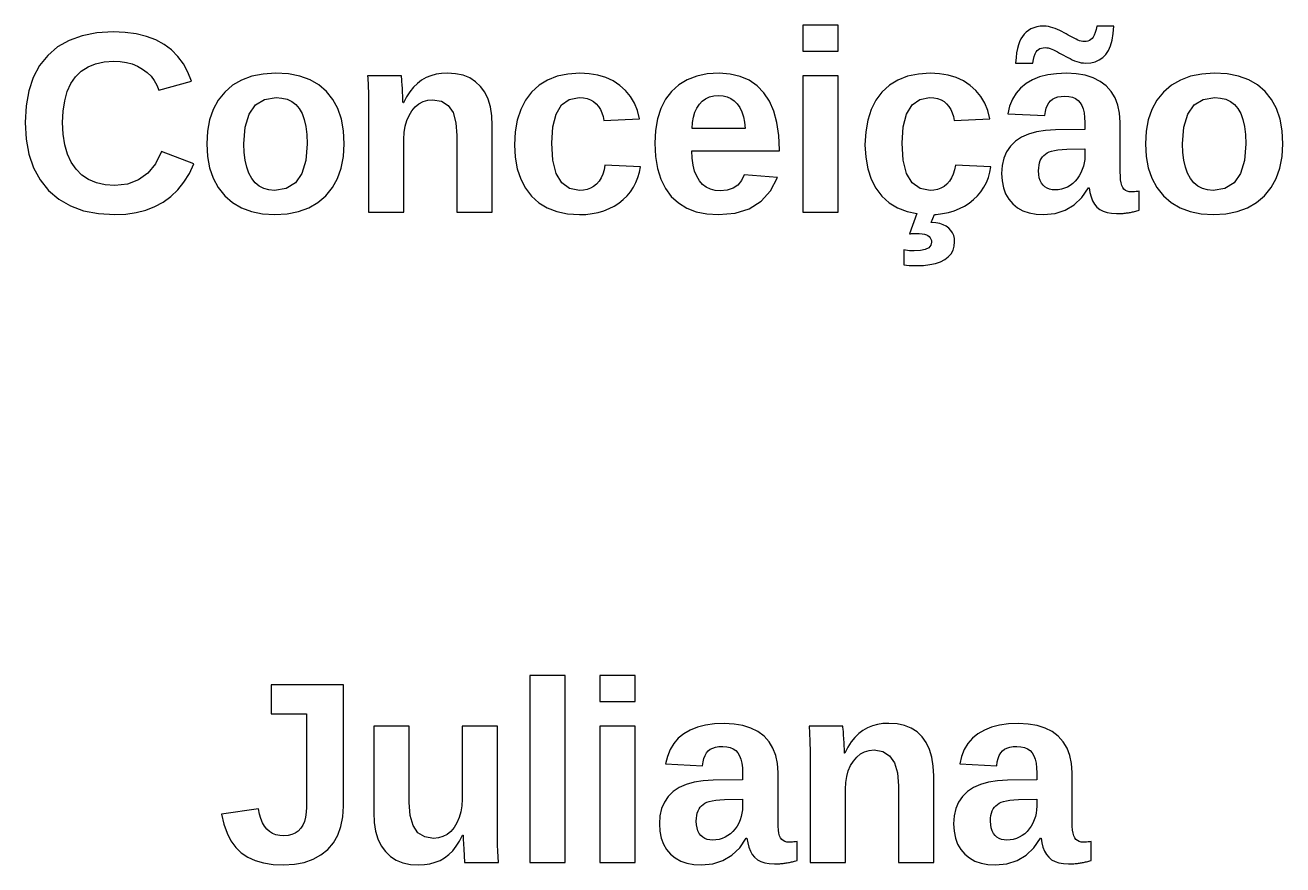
# Model space of a CAD drawing. Header units: metres. Extents: x 18 to 290, y 36 to 187.
# Drawn here: x 236 to 290.2, y 122.6 to 158.7 of the extents above; entities that cross this region are included whole.
import ezdxf

# ---------------------------------------------------------------- set-up
doc = ezdxf.new("R2010")
doc.units = ezdxf.units.M

msp = doc.modelspace()

# ---------------------------------------------------------------- linework, layer by layer
for p, q in [((271.024, 158.728), (269.5, 158.728)), ((269.5, 158.728), (269.5, 157.605)), ((271.024, 157.605), (271.024, 158.728)), ((279.435, 158.619), (279.316, 158.568)), ((279.568, 158.656), (279.435, 158.619)), ((279.713, 158.677), (279.568, 158.656)), ((279.871, 158.685), (279.713, 158.677)), ((279.969, 158.681), (279.871, 158.685)), ((280.067, 158.668), (279.969, 158.681)), ((280.164, 158.648), (280.067, 158.668)), ((280.262, 158.619), (280.164, 158.648)), ((280.36, 158.582), (280.262, 158.619)), ((282.15, 158.685), (282.117, 158.535)), ((282.882, 158.685), (282.15, 158.685)), ((282.856, 158.363), (282.882, 158.685)), ((238.473, 158.274), (237.91, 158.072)), ((239.106, 158.395), (238.473, 158.274)), ((239.809, 158.435), (239.106, 158.395)), ((240.327, 158.414), (239.809, 158.435)), ((240.805, 158.349), (240.327, 158.414)), ((241.243, 158.241), (240.805, 158.349)), ((241.641, 158.09), (241.243, 158.241)), ((242, 157.895), (241.641, 158.09)), ((278.885, 158.132), (278.827, 158.015)), ((278.952, 158.24), (278.885, 158.132)), ((279.029, 158.338), (278.952, 158.24)), ((279.114, 158.425), (279.029, 158.338)), ((279.21, 158.503), (279.114, 158.425)), ((279.316, 158.568), (279.21, 158.503)), ((280.457, 158.539), (280.36, 158.582)), ((280.552, 158.495), (280.457, 158.539)), ((280.647, 158.449), (280.552, 158.495)), ((280.74, 158.401), (280.647, 158.449)), ((280.831, 158.351), (280.74, 158.401)), ((280.921, 158.301), (280.831, 158.351)), ((281.009, 158.253), (280.921, 158.301)), ((281.094, 158.207), (281.009, 158.253)), ((281.177, 158.163), (281.094, 158.207)), ((281.257, 158.121), (281.177, 158.163)), ((281.335, 158.083), (281.257, 158.121)), ((281.409, 158.055), (281.335, 158.083)), ((281.899, 158.103), (281.839, 158.065)), ((281.952, 158.15), (281.899, 158.103)), ((281.999, 158.214), (281.952, 158.15)), ((282.042, 158.3), (281.999, 158.214)), ((282.081, 158.407), (282.042, 158.3)), ((282.117, 158.535), (282.081, 158.407)), ((282.74, 157.837), (282.809, 158.081)), ((282.809, 158.081), (282.856, 158.363)), ((237.417, 157.79), (236.993, 157.426)), ((237.91, 158.072), (237.417, 157.79)), ((242.318, 157.659), (242, 157.895)), ((242.596, 157.383), (242.318, 157.659)), ((269.5, 157.605), (271.024, 157.605)), ((278.7, 157.537), (278.672, 157.328)), ((278.735, 157.721), (278.7, 157.537)), ((278.778, 157.88), (278.735, 157.721)), ((278.827, 158.015), (278.778, 157.88)), ((279.5, 157.491), (279.542, 157.576)), ((279.542, 157.576), (279.587, 157.638)), ((279.587, 157.638), (279.637, 157.683)), ((279.637, 157.683), (279.697, 157.718)), ((279.697, 157.718), (279.765, 157.743)), ((279.765, 157.743), (279.841, 157.758)), ((279.841, 157.758), (279.926, 157.763)), ((279.926, 157.763), (279.992, 157.758)), ((279.992, 157.758), (280.062, 157.746)), ((280.062, 157.746), (280.136, 157.726)), ((280.136, 157.726), (280.212, 157.697)), ((280.212, 157.697), (280.292, 157.66)), ((280.292, 157.66), (280.374, 157.617)), ((280.374, 157.617), (280.458, 157.573)), ((280.458, 157.573), (280.545, 157.527)), ((281.48, 158.034), (281.409, 158.055)), ((281.548, 158.022), (281.48, 158.034)), ((281.613, 158.018), (281.548, 158.022)), ((281.696, 158.023), (281.613, 158.018)), ((281.771, 158.039), (281.696, 158.023)), ((281.839, 158.065), (281.771, 158.039)), ((282.537, 157.464), (282.649, 157.631)), ((282.649, 157.631), (282.74, 157.837)), ((236.993, 157.426), (236.644, 156.988)), ((238.728, 156.935), (239.057, 157.069)), ((239.057, 157.069), (239.428, 157.15)), ((239.428, 157.15), (239.841, 157.177)), ((239.841, 157.177), (240.118, 157.163)), ((240.118, 157.163), (240.38, 157.123)), ((240.38, 157.123), (240.626, 157.055)), ((240.626, 157.055), (240.858, 156.96)), ((242.834, 157.065), (242.596, 157.383)), ((243.031, 156.707), (242.834, 157.065)), ((278.672, 157.328), (278.651, 157.095)), ((278.651, 157.095), (279.394, 157.095)), ((279.394, 157.095), (279.426, 157.251)), ((279.426, 157.251), (279.461, 157.383)), ((279.461, 157.383), (279.5, 157.491)), ((280.545, 157.527), (280.633, 157.479)), ((280.633, 157.479), (280.723, 157.429)), ((280.723, 157.429), (280.815, 157.379)), ((280.815, 157.379), (280.907, 157.331)), ((280.907, 157.331), (281.001, 157.285)), ((281.001, 157.285), (281.096, 157.241)), ((281.096, 157.241), (281.192, 157.198)), ((281.192, 157.198), (281.289, 157.161)), ((281.289, 157.161), (281.385, 157.133)), ((281.385, 157.133), (281.481, 157.112)), ((281.481, 157.112), (281.577, 157.1)), ((281.577, 157.1), (281.672, 157.095)), ((281.672, 157.095), (281.886, 157.11)), ((281.886, 157.11), (282.079, 157.154)), ((282.079, 157.154), (282.252, 157.228)), ((282.252, 157.228), (282.405, 157.331)), ((282.405, 157.331), (282.537, 157.464)), ((236.372, 156.479), (236.178, 155.901)), ((236.644, 156.988), (236.372, 156.479)), ((237.993, 156.21), (238.195, 156.504)), ((238.195, 156.504), (238.44, 156.746)), ((238.44, 156.746), (238.728, 156.935)), ((240.858, 156.96), (241.075, 156.838)), ((241.075, 156.838), (241.271, 156.693)), ((241.271, 156.693), (241.439, 156.529)), ((241.439, 156.529), (241.579, 156.346)), ((243.188, 156.309), (243.031, 156.707)), ((245.779, 156.526), (245.341, 156.364)), ((246.266, 156.624), (245.779, 156.526)), ((246.803, 156.656), (246.266, 156.624)), ((247.351, 156.625), (246.803, 156.656)), ((247.844, 156.531), (247.351, 156.625)), ((248.283, 156.374), (247.844, 156.531)), ((252.215, 156.548), (250.761, 156.548)), ((250.761, 156.548), (250.768, 156.45)), ((252.222, 156.493), (252.215, 156.548)), ((252.23, 156.41), (252.222, 156.493)), ((253.277, 156.467), (253.083, 156.358)), ((253.485, 156.552), (253.277, 156.467)), ((253.707, 156.613), (253.485, 156.552)), ((253.944, 156.649), (253.707, 156.613)), ((254.195, 156.661), (253.944, 156.649)), ((254.551, 156.638), (254.195, 156.661)), ((254.872, 156.569), (254.551, 156.638)), ((255.158, 156.454), (254.872, 156.569)), ((255.41, 156.294), (255.158, 156.454)), ((258.922, 156.526), (258.506, 156.364)), ((259.386, 156.624), (258.922, 156.526)), ((259.9, 156.656), (259.386, 156.624)), ((260.3, 156.635), (259.9, 156.656)), ((260.672, 156.573), (260.3, 156.635)), ((261.014, 156.469), (260.672, 156.573)), ((261.329, 156.323), (261.014, 156.469)), ((264.928, 156.531), (264.519, 156.375)), ((265.385, 156.625), (264.928, 156.531)), ((265.89, 156.656), (265.385, 156.625)), ((266.372, 156.623), (265.89, 156.656)), ((266.806, 156.522), (266.372, 156.623)), ((267.192, 156.354), (266.806, 156.522)), ((271.024, 156.548), (269.5, 156.548)), ((269.5, 156.548), (269.5, 150.678)), ((271.024, 150.678), (271.024, 156.548)), ((274.004, 156.526), (273.588, 156.364)), ((274.468, 156.624), (274.004, 156.526)), ((274.982, 156.656), (274.468, 156.624)), ((275.382, 156.635), (274.982, 156.656)), ((275.754, 156.573), (275.382, 156.635)), ((276.096, 156.469), (275.754, 156.573)), ((276.411, 156.323), (276.096, 156.469)), ((279.688, 156.497), (279.377, 156.373)), ((280.036, 156.585), (279.688, 156.497)), ((280.42, 156.638), (280.036, 156.585)), ((280.842, 156.656), (280.42, 156.638)), ((281.267, 156.634), (280.842, 156.656)), ((281.65, 156.568), (281.267, 156.634)), ((281.993, 156.459), (281.65, 156.568)), ((282.295, 156.305), (281.993, 156.459)), ((286.183, 156.526), (285.746, 156.364)), ((286.67, 156.624), (286.183, 156.526)), ((287.207, 156.656), (286.67, 156.624)), ((287.755, 156.625), (287.207, 156.656)), ((288.248, 156.531), (287.755, 156.625)), ((288.687, 156.374), (288.248, 156.531)), ((237.835, 155.866), (237.993, 156.21)), ((241.579, 156.346), (241.692, 156.144)), ((241.692, 156.144), (241.778, 155.924)), ((241.778, 155.924), (243.188, 156.309)), ((244.954, 156.137), (244.617, 155.845)), ((245.341, 156.364), (244.954, 156.137)), ((248.667, 156.154), (248.283, 156.374)), ((248.997, 155.872), (248.667, 156.154)), ((250.768, 156.45), (250.774, 156.347)), ((250.774, 156.347), (250.78, 156.239)), ((250.78, 156.239), (250.786, 156.126)), ((250.786, 156.126), (250.791, 156.008)), ((250.791, 156.008), (250.796, 155.881)), ((252.238, 156.3), (252.23, 156.41)), ((252.248, 156.162), (252.238, 156.3)), ((252.258, 155.997), (252.248, 156.162)), ((252.268, 155.829), (252.258, 155.997)), ((252.735, 156.056), (252.58, 155.86)), ((252.903, 156.221), (252.735, 156.056)), ((253.083, 156.358), (252.903, 156.221)), ((255.627, 156.087), (255.41, 156.294)), ((255.807, 155.835), (255.627, 156.087)), ((258.14, 156.137), (257.822, 155.845)), ((258.506, 156.364), (258.14, 156.137)), ((261.614, 156.135), (261.329, 156.323)), ((261.865, 155.911), (261.614, 156.135)), ((264.158, 156.156), (263.845, 155.875)), ((264.519, 156.375), (264.158, 156.156)), ((267.531, 156.12), (267.192, 156.354)), ((267.822, 155.818), (267.531, 156.12)), ((273.222, 156.137), (272.904, 155.845)), ((273.588, 156.364), (273.222, 156.137)), ((276.696, 156.135), (276.411, 156.323)), ((276.947, 155.911), (276.696, 156.135)), ((278.868, 156.021), (278.672, 155.794)), ((279.104, 156.214), (278.868, 156.021)), ((279.377, 156.373), (279.104, 156.214)), ((282.556, 156.108), (282.295, 156.305)), ((282.773, 155.871), (282.556, 156.108)), ((285.359, 156.137), (285.021, 155.845)), ((285.746, 156.364), (285.359, 156.137)), ((289.071, 156.154), (288.687, 156.374)), ((289.401, 155.872), (289.071, 156.154)), ((236.178, 155.901), (236.061, 155.253)), ((237.656, 155.029), (237.723, 155.472)), ((237.723, 155.472), (237.835, 155.866)), ((244.336, 155.497), (244.117, 155.1)), ((244.617, 155.845), (244.336, 155.497)), ((245.936, 155.291), (246.325, 155.53)), ((246.325, 155.53), (246.825, 155.609)), ((246.825, 155.609), (247.073, 155.59)), ((247.073, 155.59), (247.296, 155.534)), ((247.296, 155.534), (247.494, 155.439)), ((247.494, 155.439), (247.668, 155.307)), ((249.269, 155.531), (248.997, 155.872)), ((249.481, 155.135), (249.269, 155.531)), ((250.796, 155.881), (250.8, 155.74)), ((250.8, 155.74), (250.802, 155.585)), ((250.802, 155.585), (250.804, 155.417)), ((250.804, 155.417), (250.805, 155.235)), ((252.276, 155.684), (252.268, 155.829)), ((252.281, 155.561), (252.276, 155.684)), ((252.284, 155.46), (252.281, 155.561)), ((252.286, 155.381), (252.284, 155.46)), ((252.307, 155.381), (252.286, 155.381)), ((252.437, 155.636), (252.307, 155.381)), ((252.58, 155.86), (252.437, 155.636)), ((252.973, 155.346), (253.152, 155.441)), ((253.152, 155.441), (253.348, 155.498)), ((253.348, 155.498), (253.56, 155.517)), ((253.56, 155.517), (253.937, 155.455)), ((253.937, 155.455), (254.23, 155.27)), ((255.946, 155.541), (255.807, 155.835)), ((256.046, 155.205), (255.946, 155.541)), ((257.559, 155.495), (257.354, 155.094)), ((257.822, 155.845), (257.559, 155.495)), ((259.114, 155.294), (259.444, 155.53)), ((259.444, 155.53), (259.867, 155.609)), ((259.867, 155.609), (260.05, 155.598)), ((260.05, 155.598), (260.215, 155.566)), ((260.215, 155.566), (260.362, 155.513)), ((260.362, 155.513), (260.492, 155.437)), ((260.492, 155.437), (260.605, 155.341)), ((262.076, 155.655), (261.865, 155.911)), ((262.246, 155.368), (262.076, 155.655)), ((263.586, 155.536), (263.384, 155.142)), ((263.845, 155.875), (263.586, 155.536)), ((265.042, 155.322), (265.168, 155.456)), ((265.168, 155.456), (265.313, 155.561)), ((265.313, 155.561), (265.479, 155.636)), ((265.479, 155.636), (265.664, 155.681)), ((265.664, 155.681), (265.869, 155.696)), ((265.869, 155.696), (266.062, 155.682)), ((266.062, 155.682), (266.239, 155.639)), ((266.239, 155.639), (266.4, 155.568)), ((266.4, 155.568), (266.544, 155.469)), ((266.544, 155.469), (266.672, 155.341)), ((268.062, 155.452), (267.822, 155.818)), ((268.249, 155.023), (268.062, 155.452)), ((272.641, 155.495), (272.436, 155.094)), ((272.904, 155.845), (272.641, 155.495)), ((274.196, 155.294), (274.526, 155.53)), ((274.526, 155.53), (274.95, 155.609)), ((274.95, 155.609), (275.132, 155.598)), ((275.132, 155.598), (275.297, 155.566)), ((275.297, 155.566), (275.444, 155.513)), ((275.444, 155.513), (275.574, 155.437)), ((275.574, 155.437), (275.687, 155.341)), ((277.158, 155.655), (276.947, 155.911)), ((277.328, 155.368), (277.158, 155.655)), ((278.516, 155.534), (278.398, 155.241)), ((278.672, 155.794), (278.516, 155.534)), ((280.022, 155.282), (280.083, 155.389)), ((280.083, 155.389), (280.156, 155.476)), ((280.156, 155.476), (280.244, 155.546)), ((280.244, 155.546), (280.351, 155.6)), ((280.351, 155.6), (280.475, 155.638)), ((280.475, 155.638), (280.617, 155.661)), ((280.617, 155.661), (280.777, 155.669)), ((280.777, 155.669), (280.949, 155.658)), ((280.949, 155.658), (281.101, 155.624)), ((281.101, 155.624), (281.232, 155.568)), ((281.232, 155.568), (281.343, 155.49)), ((281.343, 155.49), (281.434, 155.389)), ((281.434, 155.389), (281.506, 155.266)), ((282.942, 155.596), (282.773, 155.871)), ((283.062, 155.285), (282.942, 155.596)), ((284.74, 155.497), (284.521, 155.1)), ((285.021, 155.845), (284.74, 155.497)), ((286.34, 155.291), (286.729, 155.53)), ((286.729, 155.53), (287.229, 155.609)), ((287.229, 155.609), (287.477, 155.59)), ((287.477, 155.59), (287.7, 155.534)), ((287.7, 155.534), (287.899, 155.439)), ((287.899, 155.439), (288.072, 155.307)), ((289.674, 155.531), (289.401, 155.872)), ((289.886, 155.135), (289.674, 155.531)), ((236.061, 155.253), (236.022, 154.535)), ((237.633, 154.535), (237.656, 155.029)), ((244.117, 155.1), (243.961, 154.654)), ((245.491, 154.335), (245.658, 154.893)), ((245.658, 154.893), (245.936, 155.291)), ((247.668, 155.307), (247.817, 155.137)), ((247.817, 155.137), (247.94, 154.925)), ((247.94, 154.925), (248.036, 154.668)), ((249.633, 154.685), (249.481, 155.135)), ((250.805, 155.235), (250.805, 150.678)), ((252.451, 154.62), (252.546, 154.842)), ((252.546, 154.842), (252.668, 155.042)), ((252.668, 155.042), (252.812, 155.213)), ((252.812, 155.213), (252.973, 155.346)), ((254.23, 155.27), (254.44, 154.96)), ((254.44, 154.96), (254.565, 154.528)), ((256.106, 154.826), (256.046, 155.205)), ((257.354, 155.094), (257.207, 154.641)), ((258.737, 154.349), (258.879, 154.9)), ((258.879, 154.9), (259.114, 155.294)), ((260.605, 155.341), (260.702, 155.226)), ((260.702, 155.226), (260.782, 155.097)), ((260.782, 155.097), (260.847, 154.953)), ((260.847, 154.953), (260.897, 154.795)), ((262.376, 155.049), (262.246, 155.368)), ((262.466, 154.698), (262.376, 155.049)), ((263.384, 155.142), (263.239, 154.695)), ((264.792, 154.765), (264.853, 154.975)), ((264.853, 154.975), (264.936, 155.16)), ((264.936, 155.16), (265.042, 155.322)), ((266.672, 155.341), (266.781, 155.184)), ((266.781, 155.184), (266.869, 155)), ((266.869, 155), (266.938, 154.786)), ((268.382, 154.532), (268.249, 155.023)), ((272.436, 155.094), (272.289, 154.641)), ((273.82, 154.349), (273.961, 154.9)), ((273.961, 154.9), (274.196, 155.294)), ((275.687, 155.341), (275.784, 155.226)), ((275.784, 155.226), (275.864, 155.097)), ((275.864, 155.097), (275.929, 154.953)), ((275.929, 154.953), (275.979, 154.795)), ((277.458, 155.049), (277.328, 155.368)), ((277.548, 154.698), (277.458, 155.049)), ((278.398, 155.241), (278.32, 154.915)), ((278.32, 154.915), (279.909, 154.839)), ((279.909, 154.839), (279.935, 155.007)), ((279.935, 155.007), (279.972, 155.154)), ((279.972, 155.154), (280.022, 155.282)), ((281.506, 155.266), (281.562, 155.119)), ((281.562, 155.119), (281.602, 154.948)), ((281.602, 154.948), (281.626, 154.753)), ((283.134, 154.937), (283.062, 155.285)), ((283.158, 154.551), (283.134, 154.937)), ((284.521, 155.1), (284.365, 154.654)), ((285.896, 154.335), (286.062, 154.893)), ((286.062, 154.893), (286.34, 155.291)), ((288.072, 155.307), (288.221, 155.137)), ((288.221, 155.137), (288.344, 154.925)), ((288.344, 154.925), (288.44, 154.668)), ((290.037, 154.685), (289.886, 155.135)), ((236.022, 154.535), (236.063, 153.818)), ((237.657, 154.033), (237.633, 154.535)), ((243.961, 154.654), (243.867, 154.161)), ((245.436, 153.618), (245.491, 154.335)), ((248.036, 154.668), (248.104, 154.364)), ((248.104, 154.364), (248.145, 154.014)), ((249.723, 154.179), (249.633, 154.685)), ((252.343, 154.111), (252.383, 154.376)), ((252.383, 154.376), (252.451, 154.62)), ((254.565, 154.528), (254.607, 153.971)), ((256.126, 154.405), (256.106, 154.826)), ((256.126, 150.678), (256.126, 154.405)), ((257.207, 154.641), (257.119, 154.136)), ((258.69, 153.64), (258.737, 154.349)), ((260.897, 154.795), (260.931, 154.622)), ((260.931, 154.622), (262.466, 154.698)), ((263.239, 154.695), (263.153, 154.195)), ((264.735, 154.275), (264.753, 154.532)), ((264.753, 154.532), (264.792, 154.765)), ((266.938, 154.786), (266.986, 154.545)), ((266.986, 154.545), (267.013, 154.275)), ((268.462, 153.979), (268.382, 154.532)), ((272.289, 154.641), (272.202, 154.136)), ((273.772, 153.64), (273.82, 154.349)), ((275.979, 154.795), (276.013, 154.622)), ((276.013, 154.622), (277.548, 154.698)), ((281.626, 154.753), (281.634, 154.535)), ((281.634, 154.535), (281.634, 154.237)), ((283.158, 152.414), (283.158, 154.551)), ((284.365, 154.654), (284.271, 154.161)), ((285.84, 153.618), (285.896, 154.335)), ((288.44, 154.668), (288.509, 154.364)), ((288.509, 154.364), (288.55, 154.014)), ((290.128, 154.179), (290.037, 154.685)), ((236.063, 153.818), (236.183, 153.167)), ((237.726, 153.58), (237.657, 154.033)), ((243.867, 154.161), (243.836, 153.618)), ((248.145, 154.014), (248.159, 153.618)), ((249.754, 153.618), (249.723, 154.179)), ((252.329, 153.825), (252.343, 154.111)), ((252.329, 150.678), (252.329, 153.825)), ((254.607, 153.971), (254.607, 150.678)), ((257.119, 154.136), (257.09, 153.58)), ((263.153, 154.195), (263.124, 153.64)), ((267.013, 154.275), (264.735, 154.275)), ((268.489, 153.363), (268.462, 153.979)), ((272.202, 154.136), (272.172, 153.58)), ((278.907, 153.899), (278.648, 153.727)), ((279.209, 154.034), (278.907, 153.899)), ((279.553, 154.132), (279.209, 154.034)), ((279.94, 154.192), (279.553, 154.132)), ((280.37, 154.215), (279.94, 154.192)), ((281.634, 154.237), (280.37, 154.215)), ((284.271, 154.161), (284.24, 153.618)), ((288.55, 154.014), (288.563, 153.618)), ((290.158, 153.618), (290.128, 154.179)), ((237.841, 153.178), (237.726, 153.58)), ((241.891, 153.282), (241.63, 152.759)), ((243.286, 152.756), (241.891, 153.282)), ((243.836, 153.618), (243.867, 153.074)), ((245.449, 153.244), (245.436, 153.618)), ((245.49, 152.908), (245.449, 153.244)), ((248.159, 153.618), (248.103, 152.896)), ((249.722, 153.072), (249.754, 153.618)), ((257.09, 153.58), (257.119, 153.037)), ((258.738, 152.91), (258.69, 153.64)), ((263.124, 153.64), (263.152, 153.068)), ((264.737, 152.994), (264.724, 153.32)), ((264.724, 153.32), (268.489, 153.32)), ((268.489, 153.32), (268.489, 153.363)), ((272.172, 153.58), (272.201, 153.037)), ((273.82, 152.91), (273.772, 153.64)), ((278.268, 153.276), (278.149, 152.998)), ((278.434, 153.519), (278.268, 153.276)), ((278.648, 153.727), (278.434, 153.519)), ((279.938, 153.177), (280.014, 153.227)), ((280.014, 153.227), (280.099, 153.269)), ((280.099, 153.269), (280.201, 153.304)), ((280.201, 153.304), (280.327, 153.333)), ((280.327, 153.333), (280.477, 153.356)), ((280.477, 153.356), (280.653, 153.374)), ((280.653, 153.374), (280.853, 153.385)), ((280.853, 153.385), (281.634, 153.396)), ((281.634, 153.396), (281.634, 153.098)), ((284.24, 153.618), (284.271, 153.074)), ((285.854, 153.244), (285.84, 153.618)), ((285.894, 152.908), (285.854, 153.244)), ((288.563, 153.618), (288.507, 152.896)), ((290.126, 153.072), (290.158, 153.618)), ((236.183, 153.167), (236.385, 152.583)), ((238.003, 152.825), (237.841, 153.178)), ((238.211, 152.523), (238.003, 152.825)), ((241.63, 152.759), (241.299, 152.352)), ((243.089, 152.336), (243.286, 152.756)), ((243.867, 153.074), (243.961, 152.579)), ((245.558, 152.609), (245.49, 152.908)), ((248.103, 152.896), (247.934, 152.334)), ((249.627, 152.576), (249.722, 153.072)), ((257.119, 153.037), (257.206, 152.544)), ((258.882, 152.342), (258.738, 152.91)), ((260.979, 152.702), (260.942, 152.495)), ((262.509, 152.631), (260.979, 152.702)), ((263.152, 153.068), (263.238, 152.553)), ((264.775, 152.702), (264.737, 152.994)), ((264.839, 152.443), (264.775, 152.702)), ((272.201, 153.037), (272.289, 152.544)), ((273.964, 152.342), (273.82, 152.91)), ((276.062, 152.702), (276.024, 152.495)), ((277.591, 152.631), (276.062, 152.702)), ((278.078, 152.685), (278.054, 152.338)), ((278.149, 152.998), (278.078, 152.685)), ((279.648, 152.583), (279.662, 152.697)), ((279.662, 152.697), (279.686, 152.801)), ((279.686, 152.801), (279.718, 152.895)), ((279.718, 152.895), (279.76, 152.978)), ((279.76, 152.978), (279.811, 153.052)), ((279.811, 153.052), (279.87, 153.119)), ((279.87, 153.119), (279.938, 153.177)), ((281.607, 152.796), (281.574, 152.65)), ((281.628, 152.945), (281.607, 152.796)), ((281.634, 153.098), (281.628, 152.945)), ((284.271, 153.074), (284.365, 152.579)), ((285.962, 152.609), (285.894, 152.908)), ((288.507, 152.896), (288.338, 152.334)), ((290.031, 152.576), (290.126, 153.072)), ((236.385, 152.583), (236.666, 152.065)), ((238.463, 152.273), (238.211, 152.523)), ((238.755, 152.078), (238.463, 152.273)), ((241.299, 152.352), (240.896, 152.061)), ((242.858, 151.961), (243.089, 152.336)), ((243.961, 152.579), (244.117, 152.132)), ((244.117, 152.132), (244.336, 151.733)), ((245.653, 152.348), (245.558, 152.609)), ((245.775, 152.124), (245.653, 152.348)), ((245.923, 151.939), (245.775, 152.124)), ((247.934, 152.334), (247.653, 151.933)), ((249.247, 151.73), (249.469, 152.128)), ((249.469, 152.128), (249.627, 152.576)), ((257.206, 152.544), (257.352, 152.101)), ((259.122, 151.936), (258.882, 152.342)), ((260.815, 152.147), (260.724, 152.006)), ((260.887, 152.311), (260.815, 152.147)), ((260.942, 152.495), (260.887, 152.311)), ((262.315, 151.956), (262.401, 152.17)), ((262.401, 152.17), (262.466, 152.396)), ((262.466, 152.396), (262.509, 152.631)), ((263.238, 152.553), (263.38, 152.096)), ((264.927, 152.218), (264.839, 152.443)), ((265.042, 152.026), (264.927, 152.218)), ((266.964, 152.289), (266.856, 152.038)), ((268.402, 152.165), (266.964, 152.289)), ((268.101, 151.591), (268.402, 152.165)), ((272.289, 152.544), (272.434, 152.101)), ((274.204, 151.936), (273.964, 152.342)), ((275.897, 152.147), (275.806, 152.006)), ((275.97, 152.311), (275.897, 152.147)), ((276.024, 152.495), (275.97, 152.311)), ((277.397, 151.956), (277.483, 152.17)), ((277.483, 152.17), (277.548, 152.396)), ((277.548, 152.396), (277.591, 152.631)), ((278.054, 152.338), (278.073, 152.017)), ((279.644, 152.458), (279.648, 152.583)), ((279.651, 152.299), (279.644, 152.458)), ((279.674, 152.158), (279.651, 152.299)), ((279.713, 152.034), (279.674, 152.158)), ((281.394, 152.236), (281.311, 152.116)), ((281.466, 152.368), (281.394, 152.236)), ((281.527, 152.508), (281.466, 152.368)), ((281.574, 152.65), (281.527, 152.508)), ((283.163, 152.229), (283.158, 152.414)), ((283.176, 152.068), (283.163, 152.229)), ((284.365, 152.579), (284.521, 152.132)), ((284.521, 152.132), (284.74, 151.733)), ((286.057, 152.348), (285.962, 152.609)), ((286.179, 152.124), (286.057, 152.348)), ((286.327, 151.939), (286.179, 152.124)), ((288.338, 152.334), (288.057, 151.933)), ((289.651, 151.73), (289.873, 152.128)), ((289.873, 152.128), (290.031, 152.576)), ((236.666, 152.065), (237.029, 151.614)), ((237.029, 151.614), (237.465, 151.238)), ((239.089, 151.939), (238.755, 152.078)), ((239.463, 151.856), (239.089, 151.939)), ((239.879, 151.828), (239.463, 151.856)), ((240.423, 151.887), (239.879, 151.828)), ((240.896, 152.061), (240.423, 151.887)), ((242.296, 151.348), (242.594, 151.632)), ((242.594, 151.632), (242.858, 151.961)), ((244.336, 151.733), (244.617, 151.384)), ((246.094, 151.796), (245.923, 151.939)), ((246.29, 151.693), (246.094, 151.796)), ((246.51, 151.632), (246.29, 151.693)), ((246.754, 151.611), (246.51, 151.632)), ((247.26, 151.692), (246.754, 151.611)), ((247.653, 151.933), (247.26, 151.692)), ((248.962, 151.381), (249.247, 151.73)), ((257.352, 152.101), (257.555, 151.708)), ((257.555, 151.708), (257.817, 151.365)), ((259.458, 151.693), (259.122, 151.936)), ((259.889, 151.611), (259.458, 151.693)), ((260.057, 151.622), (259.889, 151.611)), ((260.214, 151.655), (260.057, 151.622)), ((260.359, 151.71), (260.214, 151.655)), ((260.493, 151.787), (260.359, 151.71)), ((260.616, 151.885), (260.493, 151.787)), ((260.724, 152.006), (260.616, 151.885)), ((262.078, 151.557), (262.207, 151.751)), ((262.207, 151.751), (262.315, 151.956)), ((263.38, 152.096), (263.579, 151.696)), ((263.579, 151.696), (263.835, 151.354)), ((265.179, 151.869), (265.042, 152.026)), ((265.338, 151.747), (265.179, 151.869)), ((265.519, 151.66), (265.338, 151.747)), ((265.721, 151.607), (265.519, 151.66)), ((265.945, 151.59), (265.721, 151.607)), ((266.244, 151.618), (265.945, 151.59)), ((266.496, 151.702), (266.244, 151.618)), ((266.7, 151.842), (266.496, 151.702)), ((266.856, 152.038), (266.7, 151.842)), ((267.697, 151.144), (268.101, 151.591)), ((272.434, 152.101), (272.637, 151.708)), ((272.637, 151.708), (272.899, 151.365)), ((274.54, 151.693), (274.204, 151.936)), ((274.971, 151.611), (274.54, 151.693)), ((275.139, 151.622), (274.971, 151.611)), ((275.296, 151.655), (275.139, 151.622)), ((275.441, 151.71), (275.296, 151.655)), ((275.575, 151.787), (275.441, 151.71)), ((275.698, 151.885), (275.575, 151.787)), ((275.806, 152.006), (275.698, 151.885)), ((277.16, 151.557), (277.289, 151.751)), ((277.289, 151.751), (277.397, 151.956)), ((278.073, 152.017), (278.131, 151.726)), ((278.131, 151.726), (278.226, 151.465)), ((279.767, 151.926), (279.713, 152.034)), ((279.836, 151.837), (279.767, 151.926)), ((279.918, 151.763), (279.836, 151.837)), ((280.011, 151.706), (279.918, 151.763)), ((280.113, 151.666), (280.011, 151.706)), ((280.226, 151.641), (280.113, 151.666)), ((280.349, 151.633), (280.226, 151.641)), ((280.489, 151.641), (280.349, 151.633)), ((280.625, 151.664), (280.489, 151.641)), ((280.756, 151.703), (280.625, 151.664)), ((280.882, 151.758), (280.756, 151.703)), ((281.002, 151.828), (280.882, 151.758)), ((281.116, 151.912), (281.002, 151.828)), ((281.218, 152.009), (281.116, 151.912)), ((281.311, 152.116), (281.218, 152.009)), ((281.51, 151.309), (281.792, 151.725)), ((281.792, 151.725), (281.824, 151.725)), ((281.824, 151.725), (281.855, 151.517)), ((283.199, 151.932), (283.176, 152.068)), ((283.23, 151.821), (283.199, 151.932)), ((283.27, 151.733), (283.23, 151.821)), ((283.32, 151.666), (283.27, 151.733)), ((283.383, 151.614), (283.32, 151.666)), ((283.457, 151.576), (283.383, 151.614)), ((284.74, 151.733), (285.021, 151.384)), ((286.499, 151.796), (286.327, 151.939)), ((286.694, 151.693), (286.499, 151.796)), ((286.914, 151.632), (286.694, 151.693)), ((287.158, 151.611), (286.914, 151.632)), ((287.664, 151.692), (287.158, 151.611)), ((288.057, 151.933), (287.664, 151.692)), ((289.366, 151.381), (289.651, 151.73)), ((237.465, 151.238), (237.968, 150.946)), ((241.603, 150.915), (241.965, 151.11)), ((241.965, 151.11), (242.296, 151.348)), ((244.617, 151.384), (244.953, 151.091)), ((244.953, 151.091), (245.336, 150.863)), ((248.231, 150.862), (248.621, 151.089)), ((248.621, 151.089), (248.962, 151.381)), ((257.817, 151.365), (258.132, 151.079)), ((258.132, 151.079), (258.496, 150.856)), ((261.377, 150.939), (261.579, 151.068)), ((261.579, 151.068), (261.763, 151.214)), ((261.763, 151.214), (261.929, 151.377)), ((261.929, 151.377), (262.078, 151.557)), ((263.835, 151.354), (264.143, 151.072)), ((264.143, 151.072), (264.501, 150.852)), ((267.191, 150.825), (267.697, 151.144)), ((272.899, 151.365), (273.214, 151.079)), ((273.214, 151.079), (273.578, 150.856)), ((276.46, 150.939), (276.661, 151.068)), ((276.661, 151.068), (276.845, 151.214)), ((276.845, 151.214), (277.011, 151.377)), ((277.011, 151.377), (277.16, 151.557)), ((278.226, 151.465), (278.36, 151.234)), ((278.36, 151.234), (278.532, 151.034)), ((281.175, 150.986), (281.51, 151.309)), ((281.855, 151.517), (281.903, 151.33)), ((281.903, 151.33), (281.968, 151.164)), ((281.968, 151.164), (282.052, 151.019)), ((283.543, 151.554), (283.457, 151.576)), ((283.641, 151.546), (283.543, 151.554)), ((283.71, 151.548), (283.641, 151.546)), ((283.778, 151.552), (283.71, 151.548)), ((283.846, 151.558), (283.778, 151.552)), ((283.912, 151.567), (283.846, 151.558)), ((283.978, 151.579), (283.912, 151.567)), ((283.978, 150.754), (283.978, 151.579)), ((285.021, 151.384), (285.357, 151.091)), ((285.357, 151.091), (285.741, 150.863)), ((288.635, 150.862), (289.025, 151.089)), ((289.025, 151.089), (289.366, 151.381)), ((237.968, 150.946), (238.538, 150.737)), ((238.538, 150.737), (239.175, 150.612)), ((239.175, 150.612), (239.879, 150.57)), ((239.879, 150.57), (240.351, 150.592)), ((240.351, 150.592), (240.796, 150.656)), ((240.796, 150.656), (241.213, 150.764)), ((241.213, 150.764), (241.603, 150.915)), ((245.336, 150.863), (245.767, 150.7)), ((245.767, 150.7), (246.245, 150.603)), ((246.245, 150.603), (246.77, 150.57)), ((246.77, 150.57), (247.306, 150.602)), ((247.306, 150.602), (247.793, 150.7)), ((247.793, 150.7), (248.231, 150.862)), ((250.805, 150.678), (252.329, 150.678)), ((254.607, 150.678), (256.126, 150.678)), ((258.496, 150.856), (258.908, 150.697)), ((258.908, 150.697), (259.369, 150.602)), ((259.369, 150.602), (259.878, 150.57)), ((259.878, 150.57), (260.157, 150.58)), ((260.157, 150.58), (260.424, 150.611)), ((260.424, 150.611), (260.68, 150.663)), ((260.68, 150.663), (260.925, 150.735)), ((260.925, 150.735), (261.158, 150.828)), ((261.158, 150.828), (261.377, 150.939)), ((264.501, 150.852), (264.908, 150.695)), ((264.908, 150.695), (265.364, 150.601)), ((265.364, 150.601), (265.869, 150.57)), ((265.869, 150.57), (266.581, 150.634)), ((266.581, 150.634), (267.191, 150.825)), ((269.5, 150.678), (271.024, 150.678)), ((273.578, 150.856), (273.99, 150.697)), ((273.99, 150.697), (274.405, 150.611)), ((274.405, 150.611), (274.092, 149.745)), ((275.025, 150.234), (275.164, 150.578)), ((275.164, 150.578), (275.239, 150.58)), ((275.239, 150.58), (275.506, 150.611)), ((275.506, 150.611), (275.762, 150.663)), ((275.762, 150.663), (276.007, 150.735)), ((276.007, 150.735), (276.24, 150.828)), ((276.24, 150.828), (276.46, 150.939)), ((278.532, 151.034), (278.737, 150.867)), ((278.737, 150.867), (278.973, 150.737)), ((278.973, 150.737), (279.239, 150.644)), ((279.239, 150.644), (279.535, 150.589)), ((279.535, 150.589), (279.86, 150.57)), ((279.86, 150.57), (280.351, 150.616)), ((280.351, 150.616), (280.789, 150.755)), ((280.789, 150.755), (281.175, 150.986)), ((282.052, 151.019), (282.152, 150.895)), ((282.152, 150.895), (282.274, 150.794)), ((282.274, 150.794), (282.42, 150.715)), ((282.42, 150.715), (282.589, 150.658)), ((282.589, 150.658), (282.783, 150.625)), ((282.783, 150.625), (283.001, 150.613)), ((283.001, 150.613), (283.065, 150.614)), ((283.065, 150.614), (283.125, 150.615)), ((283.125, 150.615), (283.182, 150.617)), ((283.182, 150.617), (283.236, 150.62)), ((283.236, 150.62), (283.286, 150.624)), ((283.286, 150.624), (283.334, 150.629)), ((283.334, 150.629), (283.381, 150.634)), ((283.381, 150.634), (283.428, 150.639)), ((283.428, 150.639), (283.473, 150.645)), ((283.473, 150.645), (283.517, 150.651)), ((283.517, 150.651), (283.56, 150.658)), ((283.56, 150.658), (283.603, 150.666)), ((283.603, 150.666), (283.647, 150.675)), ((283.647, 150.675), (283.69, 150.684)), ((283.69, 150.684), (283.733, 150.695)), ((283.733, 150.695), (283.778, 150.706)), ((283.778, 150.706), (283.825, 150.717)), ((283.825, 150.717), (283.873, 150.729)), ((283.873, 150.729), (283.924, 150.742)), ((283.924, 150.742), (283.978, 150.754)), ((285.741, 150.863), (286.171, 150.7)), ((286.171, 150.7), (286.649, 150.603)), ((286.649, 150.603), (287.175, 150.57)), ((287.175, 150.57), (287.71, 150.602)), ((287.71, 150.602), (288.197, 150.7)), ((288.197, 150.7), (288.635, 150.862)), ((275.219, 150.215), (275.025, 150.234)), ((275.391, 150.181), (275.219, 150.215)), ((275.543, 150.131), (275.391, 150.181)), ((275.673, 150.065), (275.543, 150.131)), ((275.782, 149.984), (275.673, 150.065)), ((275.871, 149.89), (275.782, 149.984)), ((274.092, 149.745), (274.128, 149.749)), ((274.128, 149.749), (274.174, 149.752)), ((274.174, 149.752), (274.23, 149.755)), ((274.23, 149.755), (274.297, 149.756)), ((274.297, 149.756), (274.374, 149.756)), ((274.374, 149.756), (274.509, 149.753)), ((274.509, 149.753), (274.628, 149.742)), ((274.628, 149.742), (274.73, 149.723)), ((274.73, 149.723), (274.815, 149.697)), ((274.815, 149.697), (274.884, 149.664)), ((274.884, 149.664), (274.939, 149.623)), ((274.939, 149.623), (274.982, 149.575)), ((274.982, 149.575), (275.012, 149.518)), ((275.012, 149.518), (275.03, 149.454)), ((275.03, 149.454), (275.036, 149.382)), ((275.94, 149.785), (275.871, 149.89)), ((275.989, 149.668), (275.94, 149.785)), ((276.019, 149.542), (275.989, 149.668)), ((276.029, 149.404), (276.019, 149.542)), ((273.916, 149.032), (273.837, 149.046)), ((273.837, 149.046), (273.837, 148.406)), ((274.002, 149.021), (273.916, 149.032)), ((274.093, 149.014), (274.002, 149.021)), ((274.19, 149.009), (274.093, 149.014)), ((274.293, 149.008), (274.19, 149.009)), ((274.561, 149.023), (274.293, 149.008)), ((274.769, 149.068), (274.561, 149.023)), ((274.917, 149.143), (274.769, 149.068)), ((275.007, 149.247), (274.917, 149.143)), ((275.036, 149.382), (275.007, 149.247)), ((275.758, 148.748), (275.877, 148.882)), ((275.877, 148.882), (275.961, 149.036)), ((275.961, 149.036), (276.012, 149.21)), ((276.012, 149.21), (276.029, 149.404)), ((273.837, 148.406), (273.957, 148.394)), ((273.957, 148.394), (274.071, 148.385)), ((274.071, 148.385), (274.181, 148.378)), ((274.181, 148.378), (274.285, 148.374)), ((274.285, 148.374), (274.385, 148.373)), ((274.385, 148.373), (274.689, 148.384)), ((274.689, 148.384), (274.963, 148.415)), ((274.963, 148.415), (275.207, 148.467)), ((275.207, 148.467), (275.422, 148.54)), ((275.422, 148.54), (275.606, 148.634)), ((275.606, 148.634), (275.758, 148.748)), ((259.268, 130.729), (257.744, 130.729)), ((257.744, 130.729), (257.744, 122.678)), ((259.268, 122.678), (259.268, 130.729)), ((262.283, 130.729), (260.758, 130.729)), ((260.758, 130.729), (260.758, 129.606)), ((262.283, 129.606), (262.283, 130.729)), ((249.725, 130.322), (246.606, 130.322)), ((246.606, 130.322), (246.606, 129.069)), ((249.725, 125.098), (249.725, 130.322)), ((260.758, 129.606), (262.283, 129.606)), ((246.606, 129.069), (248.13, 129.069)), ((248.13, 129.069), (248.13, 125.06)), ((252.553, 128.548), (251.029, 128.548)), ((251.029, 128.548), (251.029, 124.821)), ((252.553, 125.255), (252.553, 128.548)), ((256.351, 128.548), (254.826, 128.548)), ((254.826, 128.548), (254.826, 125.401)), ((256.351, 123.991), (256.351, 128.548)), ((262.283, 128.548), (260.758, 128.548)), ((260.758, 128.548), (260.758, 122.678)), ((262.283, 122.678), (262.283, 128.548)), ((264.646, 128.373), (264.373, 128.214)), ((264.957, 128.497), (264.646, 128.373)), ((265.304, 128.586), (264.957, 128.497)), ((265.689, 128.639), (265.304, 128.586)), ((266.111, 128.656), (265.689, 128.639)), ((266.536, 128.634), (266.111, 128.656)), ((266.919, 128.569), (266.536, 128.634)), ((267.262, 128.459), (266.919, 128.569)), ((267.564, 128.306), (267.262, 128.459)), ((267.826, 128.108), (267.564, 128.306)), ((271.218, 128.548), (269.764, 128.548)), ((269.764, 128.548), (269.771, 128.45)), ((269.771, 128.45), (269.777, 128.347)), ((269.777, 128.347), (269.783, 128.239)), ((271.225, 128.493), (271.218, 128.548)), ((271.233, 128.41), (271.225, 128.493)), ((271.242, 128.3), (271.233, 128.41)), ((272.086, 128.358), (271.906, 128.222)), ((272.28, 128.467), (272.086, 128.358)), ((272.488, 128.552), (272.28, 128.467)), ((272.711, 128.613), (272.488, 128.552)), ((272.947, 128.65), (272.711, 128.613)), ((273.198, 128.662), (272.947, 128.65)), ((273.554, 128.639), (273.198, 128.662)), ((273.875, 128.57), (273.554, 128.639)), ((274.162, 128.455), (273.875, 128.57)), ((274.414, 128.294), (274.162, 128.455)), ((277.309, 128.373), (277.035, 128.214)), ((277.619, 128.497), (277.309, 128.373)), ((277.967, 128.586), (277.619, 128.497)), ((278.352, 128.639), (277.967, 128.586)), ((278.774, 128.656), (278.352, 128.639)), ((279.198, 128.634), (278.774, 128.656)), ((279.582, 128.569), (279.198, 128.634)), ((279.925, 128.459), (279.582, 128.569)), ((280.227, 128.306), (279.925, 128.459)), ((280.488, 128.108), (280.227, 128.306)), ((263.941, 127.794), (263.784, 127.534)), ((264.137, 128.021), (263.941, 127.794)), ((264.373, 128.214), (264.137, 128.021)), ((268.042, 127.871), (267.826, 128.108)), ((268.211, 127.596), (268.042, 127.871)), ((269.783, 128.239), (269.789, 128.126)), ((269.789, 128.126), (269.794, 128.008)), ((269.794, 128.008), (269.799, 127.881)), ((269.799, 127.881), (269.803, 127.74)), ((271.251, 128.162), (271.242, 128.3)), ((271.262, 127.997), (271.251, 128.162)), ((271.271, 127.829), (271.262, 127.997)), ((271.279, 127.684), (271.271, 127.829)), ((271.583, 127.861), (271.44, 127.636)), ((271.738, 128.056), (271.583, 127.861)), ((271.906, 128.222), (271.738, 128.056)), ((274.631, 128.087), (274.414, 128.294)), ((274.81, 127.835), (274.631, 128.087)), ((274.95, 127.542), (274.81, 127.835)), ((276.604, 127.794), (276.447, 127.534)), ((276.8, 128.021), (276.604, 127.794)), ((277.035, 128.214), (276.8, 128.021)), ((280.705, 127.871), (280.488, 128.108)), ((280.874, 127.596), (280.705, 127.871)), ((263.667, 127.241), (263.589, 126.915)), ((263.784, 127.534), (263.667, 127.241)), ((265.241, 127.154), (265.291, 127.282)), ((265.291, 127.282), (265.352, 127.389)), ((265.352, 127.389), (265.425, 127.476)), ((265.425, 127.476), (265.513, 127.546)), ((265.513, 127.546), (265.619, 127.6)), ((265.619, 127.6), (265.744, 127.638)), ((265.744, 127.638), (265.886, 127.661)), ((265.886, 127.661), (266.046, 127.669)), ((266.046, 127.669), (266.218, 127.658)), ((266.218, 127.658), (266.37, 127.624)), ((266.37, 127.624), (266.501, 127.568)), ((266.501, 127.568), (266.612, 127.49)), ((266.612, 127.49), (266.703, 127.39)), ((266.703, 127.39), (266.775, 127.266)), ((266.775, 127.266), (266.831, 127.119)), ((268.331, 127.285), (268.211, 127.596)), ((268.404, 126.937), (268.331, 127.285)), ((269.803, 127.74), (269.806, 127.585)), ((269.806, 127.585), (269.807, 127.417)), ((269.807, 127.417), (269.808, 127.235)), ((269.808, 127.235), (269.808, 122.678)), ((271.284, 127.561), (271.279, 127.684)), ((271.288, 127.46), (271.284, 127.561)), ((271.289, 127.381), (271.288, 127.46)), ((271.31, 127.381), (271.289, 127.381)), ((271.44, 127.636), (271.31, 127.381)), ((271.815, 127.213), (271.977, 127.346)), ((271.977, 127.346), (272.155, 127.441)), ((272.155, 127.441), (272.351, 127.498)), ((272.351, 127.498), (272.564, 127.517)), ((272.564, 127.517), (272.941, 127.455)), ((272.941, 127.455), (273.234, 127.27)), ((273.234, 127.27), (273.443, 126.96)), ((275.05, 127.205), (274.95, 127.542)), ((276.33, 127.241), (276.251, 126.915)), ((276.447, 127.534), (276.33, 127.241)), ((277.904, 127.154), (277.953, 127.282)), ((277.953, 127.282), (278.014, 127.389)), ((278.014, 127.389), (278.088, 127.476)), ((278.088, 127.476), (278.176, 127.546)), ((278.176, 127.546), (278.282, 127.6)), ((278.282, 127.6), (278.406, 127.638)), ((278.406, 127.638), (278.549, 127.661)), ((278.549, 127.661), (278.709, 127.669)), ((278.709, 127.669), (278.881, 127.658)), ((278.881, 127.658), (279.033, 127.624)), ((279.033, 127.624), (279.164, 127.568)), ((279.164, 127.568), (279.275, 127.49)), ((279.275, 127.49), (279.365, 127.39)), ((279.365, 127.39), (279.438, 127.266)), ((279.438, 127.266), (279.494, 127.119)), ((280.994, 127.285), (280.874, 127.596)), ((281.066, 126.937), (280.994, 127.285)), ((263.589, 126.915), (265.178, 126.839)), ((265.178, 126.839), (265.204, 127.007)), ((265.204, 127.007), (265.241, 127.154)), ((266.831, 127.119), (266.871, 126.948)), ((266.871, 126.948), (266.895, 126.753)), ((266.895, 126.753), (266.903, 126.535)), ((268.428, 126.551), (268.404, 126.937)), ((271.454, 126.62), (271.549, 126.842)), ((271.549, 126.842), (271.671, 127.042)), ((271.671, 127.042), (271.815, 127.213)), ((273.443, 126.96), (273.569, 126.528)), ((275.11, 126.826), (275.05, 127.205)), ((275.13, 126.405), (275.11, 126.826)), ((276.251, 126.915), (277.841, 126.839)), ((277.841, 126.839), (277.866, 127.007)), ((277.866, 127.007), (277.904, 127.154)), ((279.494, 127.119), (279.534, 126.948)), ((279.534, 126.948), (279.558, 126.753)), ((279.558, 126.753), (279.566, 126.535)), ((281.09, 126.551), (281.066, 126.937)), ((265.209, 126.192), (264.822, 126.132)), ((265.639, 126.215), (265.209, 126.192)), ((266.903, 126.237), (265.639, 126.215)), ((266.903, 126.535), (266.903, 126.237)), ((268.428, 124.414), (268.428, 126.551)), ((271.346, 126.111), (271.386, 126.376)), ((271.386, 126.376), (271.454, 126.62)), ((273.569, 126.528), (273.611, 125.971)), ((275.13, 122.678), (275.13, 126.405)), ((277.872, 126.192), (277.485, 126.132)), ((278.302, 126.215), (277.872, 126.192)), ((279.566, 126.237), (278.302, 126.215)), ((279.566, 126.535), (279.566, 126.237)), ((281.09, 124.414), (281.09, 126.551)), ((263.917, 125.727), (263.703, 125.518)), ((264.176, 125.899), (263.917, 125.727)), ((264.478, 126.034), (264.176, 125.899)), ((264.822, 126.132), (264.478, 126.034)), ((271.332, 125.824), (271.346, 126.111)), ((271.332, 122.678), (271.332, 125.824)), ((273.611, 125.971), (273.611, 122.678)), ((276.58, 125.727), (276.366, 125.518)), ((276.839, 125.899), (276.58, 125.727)), ((277.14, 126.034), (276.839, 125.899)), ((277.485, 126.132), (277.14, 126.034)), ((248.13, 125.06), (248.12, 124.832)), ((249.698, 124.641), (249.725, 125.098)), ((252.595, 124.698), (252.553, 125.255)), ((254.813, 125.115), (254.772, 124.85)), ((254.826, 125.401), (254.813, 125.115)), ((263.537, 125.275), (263.418, 124.998)), ((263.703, 125.518), (263.537, 125.275)), ((265.08, 125.052), (265.139, 125.118)), ((265.139, 125.118), (265.207, 125.176)), ((265.207, 125.176), (265.283, 125.226)), ((265.283, 125.226), (265.368, 125.268)), ((265.368, 125.268), (265.469, 125.303)), ((265.469, 125.303), (265.596, 125.333)), ((265.596, 125.333), (265.746, 125.356)), ((265.746, 125.356), (265.922, 125.373)), ((265.922, 125.373), (266.122, 125.385)), ((266.122, 125.385), (266.903, 125.396)), ((266.903, 125.098), (266.897, 124.945)), ((266.903, 125.396), (266.903, 125.098)), ((276.199, 125.275), (276.081, 124.998)), ((276.366, 125.518), (276.199, 125.275)), ((277.743, 125.052), (277.802, 125.118)), ((277.802, 125.118), (277.87, 125.176)), ((277.87, 125.176), (277.946, 125.226)), ((277.946, 125.226), (278.031, 125.268)), ((278.031, 125.268), (278.132, 125.303)), ((278.132, 125.303), (278.258, 125.333)), ((278.258, 125.333), (278.409, 125.356)), ((278.409, 125.356), (278.585, 125.373)), ((278.585, 125.373), (278.785, 125.385)), ((278.785, 125.385), (279.566, 125.396)), ((279.566, 125.098), (279.559, 124.945)), ((279.566, 125.396), (279.566, 125.098)), ((246.063, 124.984), (244.474, 124.75)), ((244.474, 124.75), (244.575, 124.316)), ((246.109, 124.759), (246.063, 124.984)), ((246.168, 124.56), (246.109, 124.759)), ((246.241, 124.384), (246.168, 124.56)), ((248.09, 124.626), (248.041, 124.443)), ((248.12, 124.832), (248.09, 124.626)), ((249.616, 124.227), (249.698, 124.641)), ((251.029, 124.821), (251.049, 124.4)), ((252.72, 124.265), (252.595, 124.698)), ((254.704, 124.606), (254.609, 124.384)), ((254.772, 124.85), (254.704, 124.606)), ((263.347, 124.685), (263.323, 124.338)), ((263.418, 124.998), (263.347, 124.685)), ((264.912, 124.457), (264.917, 124.582)), ((264.917, 124.582), (264.931, 124.697)), ((264.931, 124.697), (264.954, 124.801)), ((264.954, 124.801), (264.987, 124.895)), ((264.987, 124.895), (265.029, 124.978)), ((265.029, 124.978), (265.08, 125.052)), ((266.843, 124.65), (266.796, 124.507)), ((266.876, 124.796), (266.843, 124.65)), ((266.897, 124.945), (266.876, 124.796)), ((276.009, 124.685), (275.986, 124.338)), ((276.081, 124.998), (276.009, 124.685)), ((277.575, 124.457), (277.58, 124.582)), ((277.58, 124.582), (277.594, 124.697)), ((277.594, 124.697), (277.617, 124.801)), ((277.617, 124.801), (277.65, 124.895)), ((277.65, 124.895), (277.692, 124.978)), ((277.692, 124.978), (277.743, 125.052)), ((279.505, 124.65), (279.458, 124.507)), ((279.539, 124.796), (279.505, 124.65)), ((279.559, 124.945), (279.539, 124.796)), ((244.575, 124.316), (244.711, 123.932)), ((246.327, 124.234), (246.241, 124.384)), ((246.427, 124.107), (246.327, 124.234)), ((246.541, 124.005), (246.427, 124.107)), ((246.671, 123.925), (246.541, 124.005)), ((247.775, 124.027), (247.649, 123.938)), ((247.883, 124.143), (247.775, 124.027)), ((247.972, 124.282), (247.883, 124.143)), ((248.041, 124.443), (247.972, 124.282)), ((249.481, 123.855), (249.616, 124.227)), ((251.049, 124.4), (251.109, 124.021)), ((251.109, 124.021), (251.209, 123.685)), ((252.928, 123.956), (252.72, 124.265)), ((254.343, 124.013), (254.182, 123.88)), ((254.487, 124.183), (254.343, 124.013)), ((254.609, 124.384), (254.487, 124.183)), ((256.353, 123.699), (256.351, 123.991)), ((263.323, 124.338), (263.342, 124.017)), ((263.342, 124.017), (263.399, 123.726)), ((264.92, 124.299), (264.912, 124.457)), ((264.943, 124.158), (264.92, 124.299)), ((264.982, 124.033), (264.943, 124.158)), ((265.036, 123.926), (264.982, 124.033)), ((266.488, 124.008), (266.385, 123.912)), ((266.58, 124.116), (266.488, 124.008)), ((266.663, 124.236), (266.58, 124.116)), ((266.735, 124.368), (266.663, 124.236)), ((266.796, 124.507), (266.735, 124.368)), ((268.432, 124.229), (268.428, 124.414)), ((268.446, 124.068), (268.432, 124.229)), ((268.468, 123.932), (268.446, 124.068)), ((275.986, 124.338), (276.005, 124.017)), ((276.005, 124.017), (276.062, 123.726)), ((277.583, 124.299), (277.575, 124.457)), ((277.606, 124.158), (277.583, 124.299)), ((277.644, 124.033), (277.606, 124.158)), ((277.698, 123.926), (277.644, 124.033)), ((279.15, 124.008), (279.047, 123.912)), ((279.243, 124.116), (279.15, 124.008)), ((279.326, 124.236), (279.243, 124.116)), ((279.398, 124.368), (279.326, 124.236)), ((279.458, 124.507), (279.398, 124.368)), ((281.095, 124.229), (281.09, 124.414)), ((281.108, 124.068), (281.095, 124.229)), ((281.13, 123.932), (281.108, 124.068)), ((244.711, 123.932), (244.881, 123.599)), ((244.881, 123.599), (245.085, 123.316)), ((246.818, 123.868), (246.671, 123.925)), ((246.98, 123.834), (246.818, 123.868)), ((247.159, 123.823), (246.98, 123.834)), ((247.341, 123.835), (247.159, 123.823)), ((247.504, 123.874), (247.341, 123.835)), ((247.649, 123.938), (247.504, 123.874)), ((249.047, 123.237), (249.291, 123.525)), ((249.291, 123.525), (249.481, 123.855)), ((251.209, 123.685), (251.348, 123.392)), ((253.22, 123.771), (252.928, 123.956)), ((253.595, 123.709), (253.22, 123.771)), ((253.808, 123.728), (253.595, 123.709)), ((254.003, 123.785), (253.808, 123.728)), ((254.182, 123.88), (254.003, 123.785)), ((254.579, 123.369), (254.72, 123.592)), ((254.72, 123.592), (254.848, 123.844)), ((254.848, 123.844), (254.875, 123.844)), ((254.875, 123.844), (254.878, 123.674)), ((254.878, 123.674), (254.886, 123.473)), ((254.886, 123.473), (254.899, 123.24)), ((256.358, 123.421), (256.353, 123.699)), ((263.399, 123.726), (263.495, 123.465)), ((263.495, 123.465), (263.628, 123.234)), ((265.105, 123.836), (265.036, 123.926)), ((265.187, 123.763), (265.105, 123.836)), ((265.279, 123.706), (265.187, 123.763)), ((265.382, 123.665), (265.279, 123.706)), ((265.495, 123.641), (265.382, 123.665)), ((265.618, 123.633), (265.495, 123.641)), ((265.758, 123.641), (265.618, 123.633)), ((265.894, 123.664), (265.758, 123.641)), ((266.025, 123.703), (265.894, 123.664)), ((266.151, 123.758), (266.025, 123.703)), ((266.271, 123.828), (266.151, 123.758)), ((266.385, 123.912), (266.271, 123.828)), ((266.779, 123.309), (267.061, 123.725)), ((267.061, 123.725), (267.093, 123.725)), ((267.093, 123.725), (267.124, 123.516)), ((267.124, 123.516), (267.172, 123.329)), ((268.499, 123.82), (268.468, 123.932)), ((268.539, 123.733), (268.499, 123.82)), ((268.589, 123.666), (268.539, 123.733)), ((268.652, 123.613), (268.589, 123.666)), ((268.726, 123.576), (268.652, 123.613)), ((268.812, 123.553), (268.726, 123.576)), ((268.911, 123.546), (268.812, 123.553)), ((268.98, 123.547), (268.911, 123.546)), ((269.048, 123.551), (268.98, 123.547)), ((269.115, 123.558), (269.048, 123.551)), ((269.181, 123.567), (269.115, 123.558)), ((269.247, 123.579), (269.181, 123.567)), ((269.247, 122.754), (269.247, 123.579)), ((276.062, 123.726), (276.157, 123.465)), ((276.157, 123.465), (276.291, 123.234)), ((277.768, 123.836), (277.698, 123.926)), ((277.85, 123.763), (277.768, 123.836)), ((277.942, 123.706), (277.85, 123.763)), ((278.045, 123.665), (277.942, 123.706)), ((278.157, 123.641), (278.045, 123.665)), ((278.28, 123.633), (278.157, 123.641)), ((278.421, 123.641), (278.28, 123.633)), ((278.557, 123.664), (278.421, 123.641)), ((278.688, 123.703), (278.557, 123.664)), ((278.813, 123.758), (278.688, 123.703)), ((278.934, 123.828), (278.813, 123.758)), ((279.047, 123.912), (278.934, 123.828)), ((279.441, 123.309), (279.723, 123.725)), ((279.723, 123.725), (279.756, 123.725)), ((279.756, 123.725), (279.786, 123.516)), ((279.786, 123.516), (279.834, 123.329)), ((281.162, 123.82), (281.13, 123.932)), ((281.202, 123.733), (281.162, 123.82)), ((281.252, 123.666), (281.202, 123.733)), ((281.315, 123.613), (281.252, 123.666)), ((281.389, 123.576), (281.315, 123.613)), ((281.475, 123.553), (281.389, 123.576)), ((281.573, 123.546), (281.475, 123.553)), ((281.642, 123.547), (281.573, 123.546)), ((281.71, 123.551), (281.642, 123.547)), ((281.778, 123.558), (281.71, 123.551)), ((281.844, 123.567), (281.778, 123.558)), ((281.91, 123.579), (281.844, 123.567)), ((281.91, 122.754), (281.91, 123.579)), ((245.085, 123.316), (245.323, 123.085)), ((245.323, 123.085), (245.6, 122.899)), ((245.6, 122.899), (245.921, 122.755)), ((248.418, 122.81), (248.754, 122.997)), ((248.754, 122.997), (249.047, 123.237)), ((251.348, 123.392), (251.528, 123.142)), ((251.528, 123.142), (251.745, 122.936)), ((251.745, 122.936), (251.997, 122.776)), ((254.075, 122.873), (254.256, 123.009)), ((254.256, 123.009), (254.424, 123.174)), ((254.424, 123.174), (254.579, 123.369)), ((254.899, 123.24), (254.917, 122.975)), ((254.917, 122.975), (254.94, 122.678)), ((256.366, 123.159), (256.358, 123.421)), ((256.379, 122.911), (256.366, 123.159)), ((256.394, 122.678), (256.379, 122.911)), ((263.628, 123.234), (263.8, 123.033)), ((263.8, 123.033), (264.006, 122.866)), ((266.058, 122.754), (266.444, 122.985)), ((266.444, 122.985), (266.779, 123.309)), ((267.172, 123.329), (267.237, 123.163)), ((267.237, 123.163), (267.321, 123.018)), ((267.321, 123.018), (267.421, 122.895)), ((267.421, 122.895), (267.543, 122.793)), ((276.291, 123.234), (276.463, 123.033)), ((276.463, 123.033), (276.669, 122.866)), ((278.721, 122.754), (279.107, 122.985)), ((279.107, 122.985), (279.441, 123.309)), ((279.834, 123.329), (279.9, 123.163)), ((279.9, 123.163), (279.983, 123.018)), ((279.983, 123.018), (280.084, 122.895)), ((280.084, 122.895), (280.206, 122.793)), ((245.921, 122.755), (246.286, 122.652)), ((246.286, 122.652), (246.695, 122.59)), ((246.695, 122.59), (247.148, 122.57)), ((247.148, 122.57), (247.615, 122.596)), ((247.615, 122.596), (248.038, 122.676)), ((248.038, 122.676), (248.418, 122.81)), ((251.997, 122.776), (252.283, 122.661)), ((252.283, 122.661), (252.604, 122.592)), ((252.604, 122.592), (252.96, 122.57)), ((252.96, 122.57), (253.211, 122.582)), ((253.211, 122.582), (253.448, 122.618)), ((253.448, 122.618), (253.671, 122.679)), ((253.671, 122.679), (253.88, 122.764)), ((253.88, 122.764), (254.075, 122.873)), ((254.94, 122.678), (256.394, 122.678)), ((257.744, 122.678), (259.268, 122.678)), ((260.758, 122.678), (262.283, 122.678)), ((264.006, 122.866), (264.242, 122.736)), ((264.242, 122.736), (264.508, 122.644)), ((264.508, 122.644), (264.804, 122.588)), ((264.804, 122.588), (265.129, 122.57)), ((265.129, 122.57), (265.62, 122.616)), ((265.62, 122.616), (266.058, 122.754)), ((267.543, 122.793), (267.689, 122.714)), ((267.689, 122.714), (267.859, 122.658)), ((267.859, 122.658), (268.053, 122.624)), ((268.053, 122.624), (268.27, 122.613)), ((268.27, 122.613), (268.334, 122.613)), ((268.334, 122.613), (268.394, 122.615)), ((268.394, 122.615), (268.451, 122.617)), ((268.451, 122.617), (268.505, 122.62)), ((268.505, 122.62), (268.555, 122.624)), ((268.555, 122.624), (268.604, 122.628)), ((268.604, 122.628), (268.651, 122.633)), ((268.651, 122.633), (268.697, 122.639)), ((268.697, 122.639), (268.742, 122.645)), ((268.742, 122.645), (268.786, 122.651)), ((268.786, 122.651), (268.829, 122.658)), ((268.829, 122.658), (268.873, 122.666)), ((268.873, 122.666), (268.916, 122.674)), ((268.916, 122.674), (268.959, 122.684)), ((268.959, 122.684), (269.003, 122.694)), ((269.003, 122.694), (269.047, 122.705)), ((269.047, 122.705), (269.094, 122.717)), ((269.094, 122.717), (269.143, 122.729)), ((269.143, 122.729), (269.194, 122.741)), ((269.194, 122.741), (269.247, 122.754)), ((269.808, 122.678), (271.332, 122.678)), ((273.611, 122.678), (275.13, 122.678)), ((276.669, 122.866), (276.905, 122.736)), ((276.905, 122.736), (277.171, 122.644)), ((277.171, 122.644), (277.466, 122.588)), ((277.466, 122.588), (277.792, 122.57)), ((277.792, 122.57), (278.282, 122.616)), ((278.282, 122.616), (278.721, 122.754)), ((280.206, 122.793), (280.351, 122.714)), ((280.351, 122.714), (280.521, 122.658)), ((280.521, 122.658), (280.715, 122.624)), ((280.715, 122.624), (280.933, 122.613)), ((280.933, 122.613), (280.997, 122.613)), ((280.997, 122.613), (281.057, 122.615)), ((281.057, 122.615), (281.114, 122.617)), ((281.114, 122.617), (281.167, 122.62)), ((281.167, 122.62), (281.218, 122.624)), ((281.218, 122.624), (281.266, 122.628)), ((281.266, 122.628), (281.313, 122.633)), ((281.313, 122.633), (281.36, 122.639)), ((281.36, 122.639), (281.405, 122.645)), ((281.405, 122.645), (281.449, 122.651)), ((281.449, 122.651), (281.492, 122.658)), ((281.492, 122.658), (281.535, 122.666)), ((281.535, 122.666), (281.579, 122.674)), ((281.579, 122.674), (281.622, 122.684)), ((281.622, 122.684), (281.665, 122.694)), ((281.665, 122.694), (281.71, 122.705)), ((281.71, 122.705), (281.757, 122.717)), ((281.757, 122.717), (281.805, 122.729)), ((281.805, 122.729), (281.856, 122.741)), ((281.856, 122.741), (281.91, 122.754))]:
    msp.add_line(p, q)

doc.saveas('drawing.dxf')
